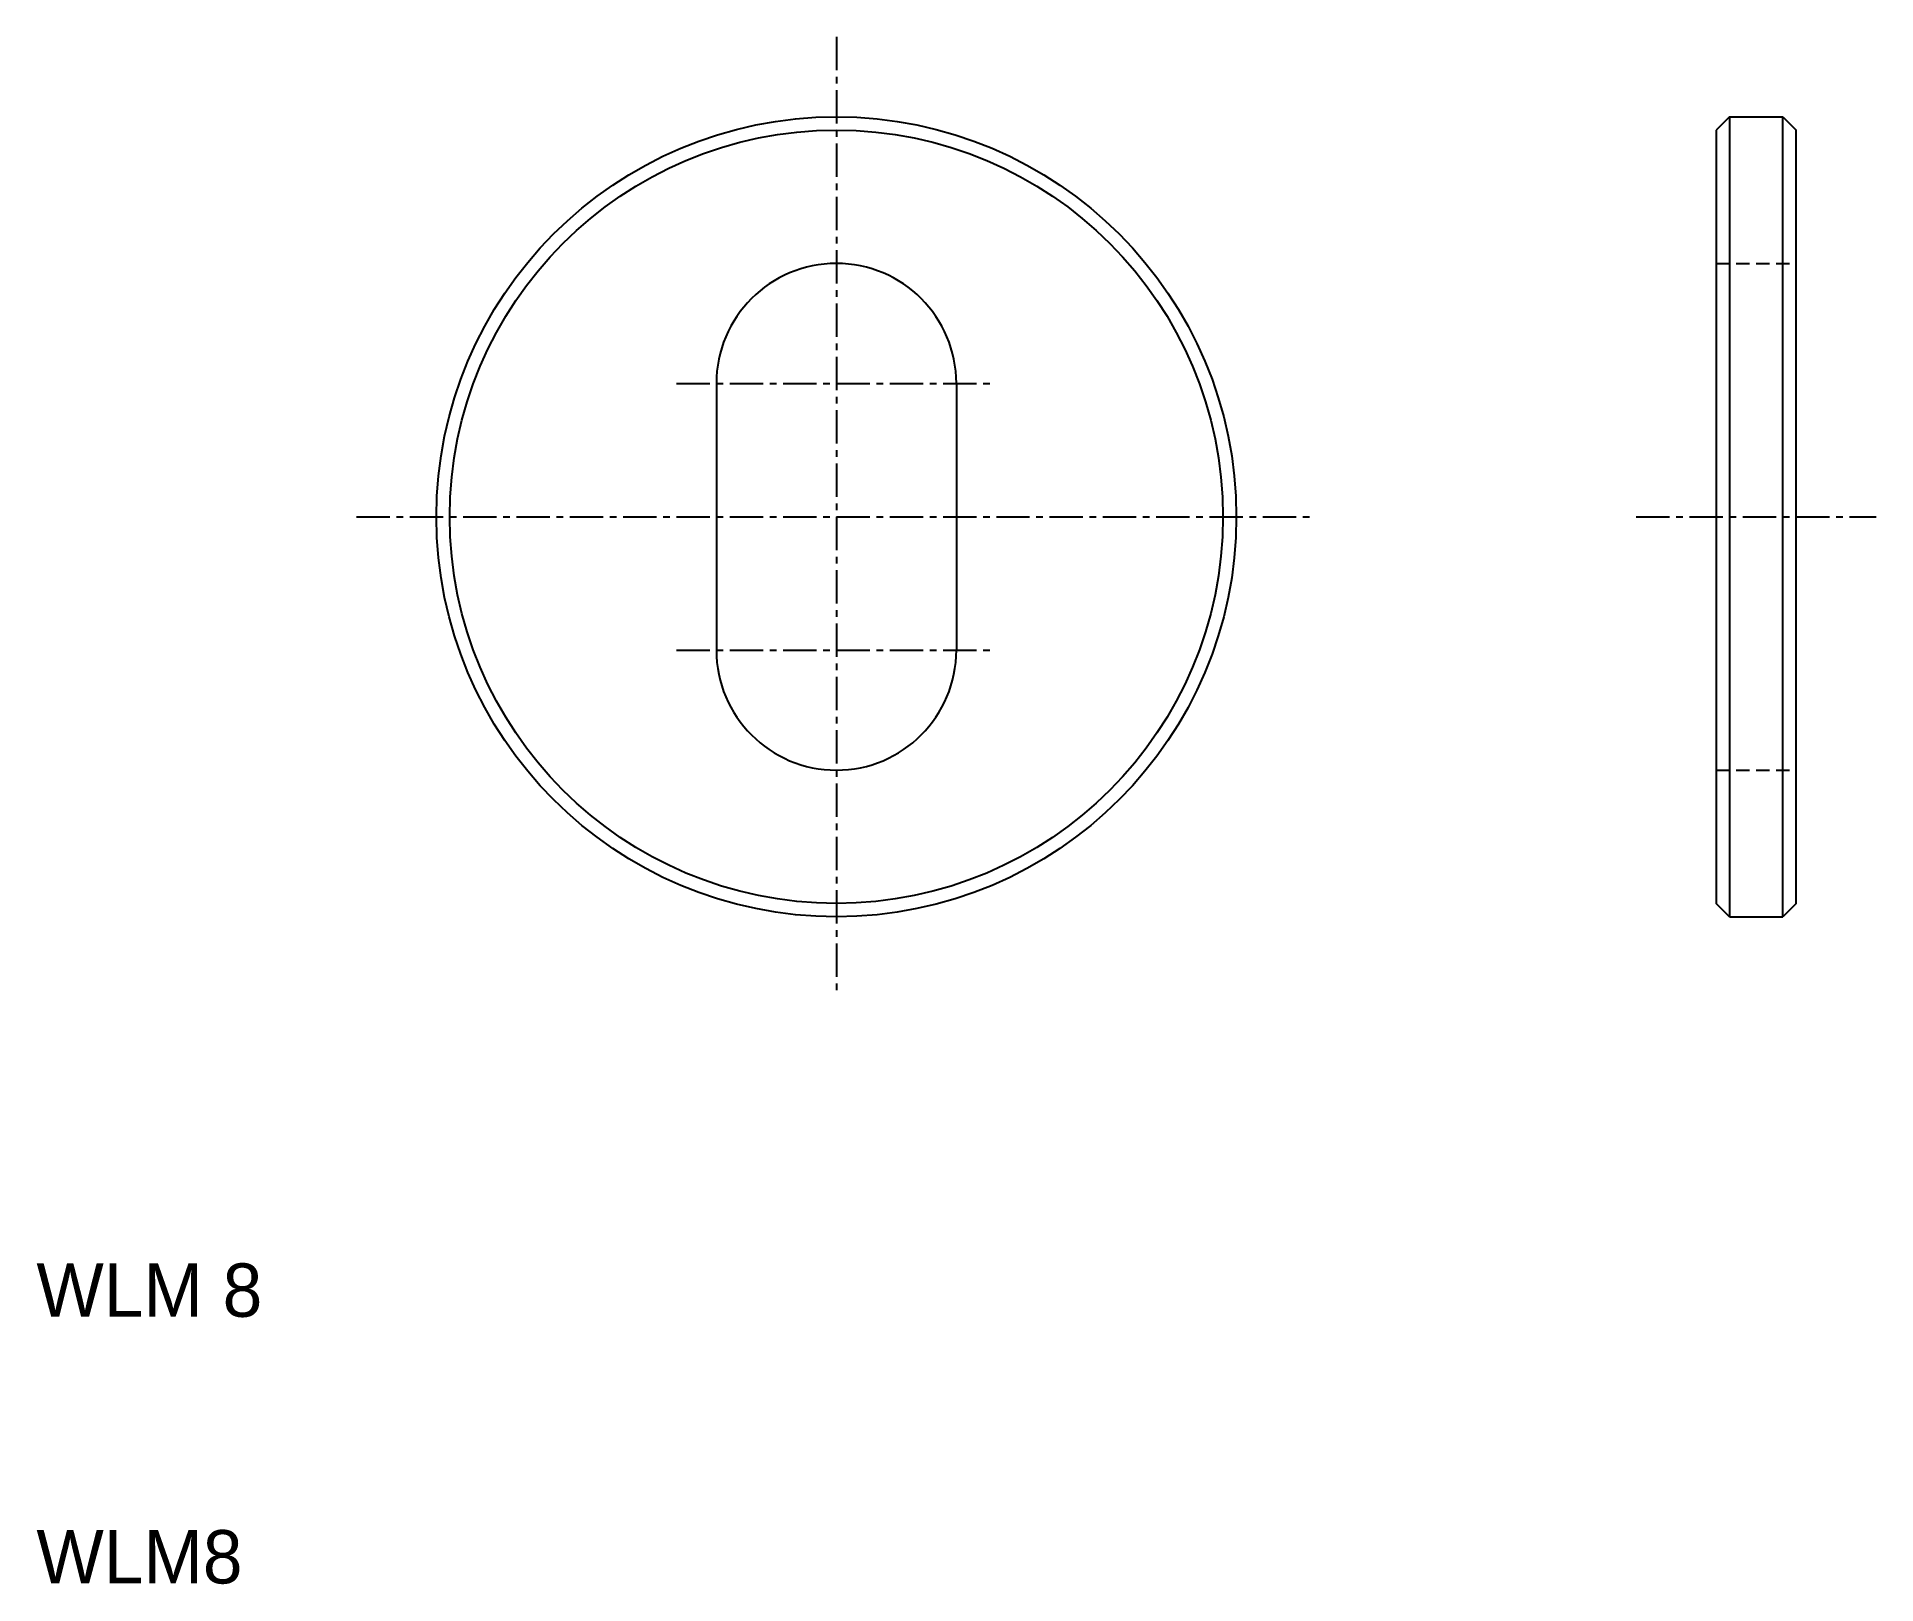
# Model space of a CAD drawing. Extents: x 10 to 79, y 10 to 68.
import ezdxf

# ---------------------------------------------------------------- set-up
doc = ezdxf.new("R2010")
doc.units = 0
doc.linetypes.add('CENTER', pattern=[2, 1.25, -0.25, 0.25, -0.25])
doc.linetypes.add('DASHED', pattern=[0.75, 0.5, -0.25])
doc.layers.get('0').update_dxf_attribs({"linetype": 'CONTINUOUS'})
doc.layers.add('CENTER', color=1, linetype='CENTER')

msp = doc.modelspace()

# ---------------------------------------------------------------- linework, layer by layer
for p, q in [((73.5, 65), (73, 64.5)), ((73.5, 65), (75.5, 65)), ((73.5, 65), (73.5, 35)), ((75.5, 35), (75.5, 65)), ((75.5, 65), (76, 64.5)), ((73, 64.5), (73, 35.5)), ((76, 35.5), (76, 64.5)), ((35.5, 55), (35.5, 45)), ((44.5, 55), (44.5, 45)), ((73.5, 35), (73, 35.5)), ((76, 35.5), (75.5, 35)), ((73.5, 35), (75.5, 35))]:
    msp.add_line(p, q)
at = {"color": 3, "linetype": 'DASHED'}
for p, q in [((73, 59.5), (76, 59.5)), ((73, 40.5), (76, 40.5))]:
    msp.add_line(p, q, dxfattribs=at)
for radius in [15, 14.5]:
    msp.add_circle((40, 50), radius)
for centre, start, end in [((40, 55), 0, 180), ((40, 45), 180, 0)]:
    msp.add_arc(centre, 4.5, start, end)
at = {"layer": 'CENTER', "color": 1, "linetype": 'CENTER'}
for p, q in [((40, 68), (40, 32)), ((34, 55), (46, 55)), ((22, 50), (58, 50)), ((70, 50), (79, 50)), ((34, 45), (46, 45))]:
    msp.add_line(p, q, dxfattribs=at)

# ---------------------------------------------------------------- texts
for s, p in [('WLM 8', (10, 20)), ('WLM8', (10, 10))]:
    msp.add_text(s, height=2).set_placement(p)

doc.saveas('drawing.dxf')
